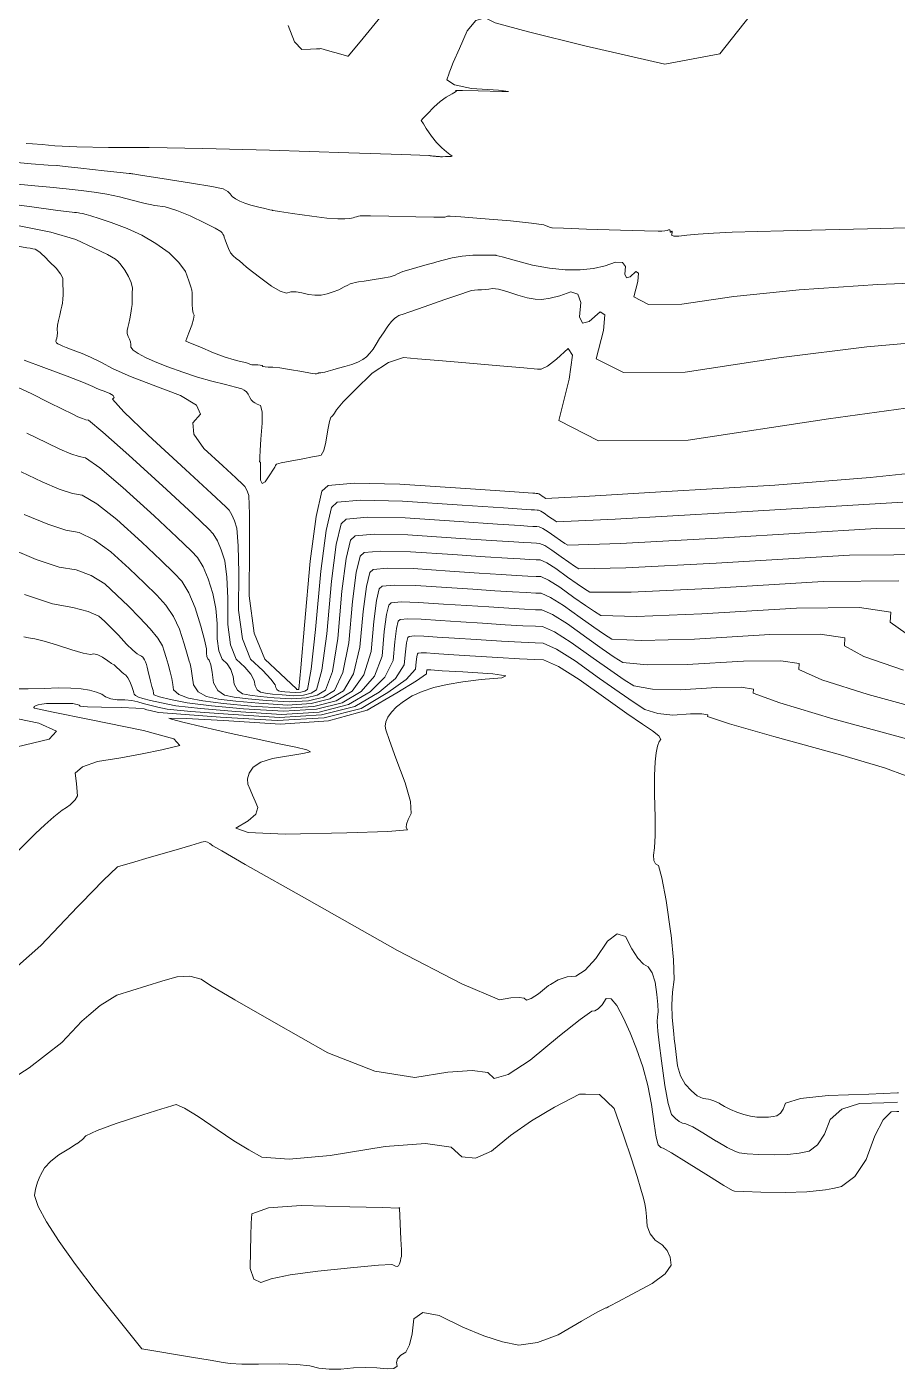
# Model space of a CAD drawing. Header units: inches. Extents: x 1337389 to 1347141, y 407035 to 414577.
# Drawn here: x 1344613 to 1345074, y 409639 to 410349 of the extents above; entities that cross this region are included whole.
import ezdxf

# ---------------------------------------------------------------- set-up
doc = ezdxf.new("R2010")
doc.units = ezdxf.units.IN
doc.header["$MEASUREMENT"] = 0
doc.layers.add('Topo', color=7, linetype='Continuous', lineweight=15, true_color=0x459900)

msp = doc.modelspace()

# ---------------------------------------------------------------- linework, layer by layer
at = {"layer": 'Topo'}
msp.add_line((1345039.999, 409734.325, 885), (1345042.3991, 409734.808, 885), dxfattribs=at)
for points, elevation in [([(1344837.5511, 410326.4669), (1344839.079, 410330.3221), (1344842.2872, 410337.744), (1344846.5111, 410347.0591), (1344851.08, 410352.4288), (1344855.992, 410353.853), (1344861.249, 410351.331), (1344878.8319, 410346.4202), (1344908.7391, 410339.1191), (1344950.9729, 410329.4281), (1344980.159, 410334.7749), (1344996.2991, 410355.1599), (1344999.3909, 410390.5819), (1345002.3481, 410414.1448), (1345005.1699, 410425.85), (1345007.8569, 410425.6959), (1345010.5809, 410425.5661), (1345013.342, 410425.4591), (1345016.139, 410425.3749), (1345017.1121, 410425.347)], 800), ([(1344794.613, 410347.0509), (1344802.4629, 410356.6449), (1344820.3671, 410378.7481)], 795), ([(1344751.635, 410349.752), (1344755.028, 410341.26), (1344759.0029, 410337.1182), (1344763.5599, 410337.3261), (1344766.7359, 410337.4719), (1344768.5299, 410337.5551), (1344768.9431, 410337.5771), (1344770.7092, 410337.1619), (1344773.828, 410336.312), (1344778.2989, 410335.0261), (1344781.3839, 410334.14), (1344783.0799, 410333.6528), (1344783.3889, 410333.5661), (1344789.8501, 410341.23), (1344794.613, 410347.0509)], 795), ([(1344823.235, 410297.7749), (1344822.0391, 410299.4621), (1344822.045, 410299.525), (1344823.1811, 410300.741), (1344825.4451, 410303.11), (1344828.8379, 410306.6308), (1344832.1379, 410309.552), (1344835.3461, 410311.873), (1344838.462, 410313.594), (1344840.3211, 410314.7702), (1344840.925, 410315.4002), (1344840.2719, 410315.4841), (1344844.028, 410315.425), (1344852.193, 410315.2229), (1344864.767, 410314.8761), (1344868.3932, 410314.978), (1344863.0731, 410315.527), (1344848.8051, 410316.5239), (1344839.6842, 410318.3999), (1344835.7121, 410321.1571), (1344836.8361, 410324.6339)], 800), ([(1344836.8361, 410324.6339), (1344836.887, 410324.793), (1344837.5511, 410326.4669)], 800), ([(1344613.046, 410287.2969), (1344616.417, 410287.248), (1344621.458, 410286.854), (1344628.17, 410286.117), (1344639.857, 410285.5931), (1344656.518, 410285.284), (1344678.1531, 410285.188), (1344706.5709, 410284.687), (1344741.77, 410283.7799), (1344783.751, 410282.4679), (1344811.857, 410281.56), (1344826.087, 410281.0561), (1344826.441, 410280.957), (1344826.911, 410280.864), (1344827.498, 410280.777), (1344828.1998, 410280.6961), (1344828.788, 410280.6389), (1344829.262, 410280.6061), (1344829.622, 410280.597), (1344830, 410280.578), (1344830.3969, 410280.5489), (1344830.8141, 410280.509), (1344831.284, 410280.471), (1344831.8091, 410280.436), (1344832.3879, 410280.4031), (1344833.4119, 410280.396), (1344834.8821, 410280.414), (1344836.798, 410280.4579), (1344838.012, 410280.538), (1344838.5239, 410280.653), (1344838.334, 410280.8041), (1344837.3399, 410281.596), (1344835.542, 410283.0281), (1344832.94, 410285.102), (1344830.283, 410287.842), (1344827.5699, 410291.25), (1344824.8021, 410295.325), (1344823.235, 410297.7749)], 800), ([(1345120.183, 410243.778), (1345058.335, 410242.2759), (1345013.8099, 410241.1378), (1344986.6089, 410240.3621), (1344976.733, 410239.9491), (1344968.7462, 410239.4599), (1344962.649, 410238.894), (1344958.4421, 410238.253), (1344955.743, 410238.237), (1344954.551, 410238.8479), (1344954.8679, 410240.084), (1344954.9219, 410240.767), (1344954.715, 410240.8971), (1344954.246, 410240.474), (1344953.948, 410240.403), (1344953.822, 410240.6821), (1344953.8681, 410241.314), (1344953.619, 410241.636), (1344953.0762, 410241.6499), (1344952.237, 410241.355), (1344951.0449, 410241.155), (1344949.498, 410241.048), (1344947.597, 410241.035), (1344940.3031, 410241.208), (1344927.6161, 410241.5659), (1344909.5358, 410242.11), (1344897.456, 410242.48), (1344891.376, 410242.6761), (1344891.2939, 410242.699), (1344890.549, 410242.982), (1344889.14, 410243.526), (1344887.0661, 410244.329), (1344880.4621, 410245.2899), (1344869.328, 410246.4081), (1344853.663, 410247.683), (1344843.044, 410248.533), (1344837.472, 410248.958), (1344836.9459, 410248.959), (1344836.455, 410248.921), (1344835.9991, 410248.8439), (1344835.578, 410248.73), (1344835.1021, 410248.6), (1344834.573, 410248.455), (1344833.9901, 410248.296), (1344828.8699, 410248.313), (1344819.213, 410248.5071), (1344805.018, 410248.8781), (1344795.223, 410249.0632), (1344789.8289, 410249.0611), (1344788.8338, 410248.873), (1344787.8891, 410248.636), (1344786.9951, 410248.35), (1344786.1511, 410248.015), (1344784.365, 410247.7509), (1344781.639, 410247.559), (1344777.9711, 410247.438), (1344772.1401, 410247.8621), (1344764.147, 410248.833), (1344753.99, 410250.3499), (1344747.1791, 410251.368), (1344743.7129, 410251.889), (1344743.5921, 410251.9119), (1344743.478, 410251.941), (1344743.371, 410251.977), (1344743.2701, 410252.0189), (1344741.91, 410252.334), (1344739.292, 410252.9211), (1344735.415, 410253.7801), (1344731.916, 410254.725), (1344728.794, 410255.7561), (1344726.049, 410256.872), (1344723.823, 410258.0798), (1344722.1151, 410259.3779), (1344720.9249, 410260.768), (1344719.733, 410261.8879), (1344718.5389, 410262.739), (1344717.343, 410263.321), (1344711.357, 410264.5291), (1344700.5821, 410266.362), (1344685.016, 410268.821), (1344674.6201, 410270.4649), (1344669.3949, 410271.2941), (1344669.3399, 410271.3089), (1344669.0041, 410271.354), (1344668.3879, 410271.428), (1344667.4909, 410271.531), (1344662.7729, 410272.052), (1344654.2342, 410272.992), (1344641.8741, 410274.35), (1344633.5789, 410275.245), (1344629.3501, 410275.679), (1344629.1871, 410275.6509), (1344624.653, 410275.9909), (1344615.7481, 410276.699), (1344602.472, 410277.775)], 805), ([(1345112.237, 410214.725), (1345063.707, 410212.695), (1345022.1771, 410209.9419), (1344987.6489, 410206.468), (1344960.121, 410202.272), (1344942.459, 410202.17), (1344934.6639, 410206.163), (1344936.735, 410214.2509), (1344937.092, 410218.7212), (1344935.7351, 410219.572), (1344932.665, 410216.805), (1344930.7179, 410216.337), (1344929.8941, 410218.1682), (1344930.193, 410222.298), (1344928.5639, 410224.4081), (1344925.007, 410224.4992), (1344919.5231, 410222.571), (1344913.2579, 410221.2681), (1344906.212, 410220.59), (1344898.3861, 410220.538), (1344889.9711, 410221.3549), (1344880.9662, 410223.0409), (1344871.372, 410225.598), (1344864.9549, 410227.309), (1344861.716, 410228.1749), (1344861.6539, 410228.197), (1344861.6102, 410228.2099), (1344861.579, 410228.2159), (1344859.551, 410228.216), (1344855.513, 410228.219), (1344849.46, 410228.224), (1344843.807, 410227.787), (1344838.555, 410226.909), (1344833.7021, 410225.5879), (1344830.4509, 410224.702), (1344828.8021, 410224.25), (1344828.754, 410224.234), (1344826.7221, 410223.6741), (1344822.707, 410222.571), (1344816.7081, 410220.9249), (1344812.3, 410219.5599), (1344809.484, 410218.476), (1344808.2591, 410217.673), (1344805.6341, 410216.865), (1344801.607, 410216.052), (1344796.1789, 410215.233), (1344791.972, 410214.5761), (1344788.9871, 410214.081), (1344787.224, 410213.7469), (1344785.9021, 410213.467), (1344785.0221, 410213.24), (1344784.584, 410213.0659), (1344783.346, 410212.467), (1344781.3091, 410211.442), (1344778.4709, 410209.992), (1344775.5061, 410208.7949), (1344772.414, 410207.85), (1344769.1939, 410207.1581), (1344765.8781, 410207.0169), (1344762.4649, 410207.427), (1344758.9562, 410208.3871), (1344755.8481, 410208.8361), (1344753.1419, 410208.775), (1344750.8369, 410208.2019), (1344747.418, 410209.221), (1344742.883, 410211.8301), (1344737.233, 410216.0311), (1344732.8209, 410219.3999), (1344729.6469, 410221.937), (1344727.7111, 410223.6432), (1344725.889, 410225.193), (1344724.182, 410226.589), (1344722.588, 410227.8309), (1344721.211, 410229.5391), (1344720.0491, 410231.715), (1344719.102, 410234.358), (1344718.376, 410236.387), (1344717.87, 410237.804), (1344717.585, 410238.607), (1344717.1981, 410239.3721), (1344716.7099, 410240.099), (1344716.1211, 410240.7871), (1344713.1199, 410242.5151), (1344707.7071, 410245.284), (1344699.8821, 410249.093), (1344692.8449, 410251.92), (1344686.5958, 410253.7651), (1344681.134, 410254.628), (1344675.287, 410255.8039), (1344669.0561, 410257.293), (1344662.44, 410259.095), (1344655.7368, 410260.5599), (1344648.947, 410261.688), (1344642.0691, 410262.4789), (1344634.2439, 410263.317), (1344625.4721, 410264.2019), (1344615.754, 410265.1349), (1344606.659, 410266.1071)], 810), ([(1345097.935, 410183.234), (1345058.0271, 410179.6899), (1345012.6481, 410174.0421), (1344961.799, 410166.2901), (1344929.1751, 410166.102), (1344914.776, 410173.478), (1344918.602, 410188.418), (1344919.2622, 410196.674), (1344916.7559, 410198.2469), (1344911.084, 410193.136), (1344907.487, 410192.2721), (1344905.965, 410195.654), (1344906.517, 410203.283), (1344904.942, 410207.6851), (1344901.2391, 410208.861), (1344895.4081, 410206.81), (1344890.3279, 410205.4769), (1344885.999, 410204.861), (1344882.421, 410204.963), (1344878.1419, 410205.688), (1344873.163, 410207.0359), (1344867.4839, 410209.007), (1344863.042, 410210.203), (1344859.839, 410210.6249), (1344857.874, 410210.272), (1344855.9299, 410210.0371), (1344854.007, 410209.92), (1344852.104, 410209.922), (1344850.327, 410209.7851), (1344848.676, 410209.508), (1344847.151, 410209.093), (1344842.483, 410207.528), (1344834.674, 410204.8109), (1344823.7209, 410200.944), (1344816.1701, 410198.2979), (1344812.019, 410196.872), (1344811.2699, 410196.6659), (1344810.348, 410196.2529), (1344809.255, 410195.6309), (1344807.9901, 410194.8021), (1344806.383, 410193.126), (1344804.4351, 410190.6041), (1344802.145, 410187.235), (1344800.086, 410184.1081), (1344798.257, 410181.2201), (1344796.658, 410178.574), (1344794.9429, 410176.326), (1344793.1141, 410174.477), (1344791.169, 410173.027), (1344788.6111, 410171.695), (1344785.44, 410170.483), (1344781.656, 410169.389), (1344778.3119, 410168.421), (1344775.407, 410167.5789), (1344772.941, 410166.8619), (1344771.055, 410166.3609), (1344769.7479, 410166.0761), (1344769.022, 410166.0061), (1344768.4848, 410165.9552), (1344768.14, 410165.922), (1344767.985, 410165.9068), (1344767.751, 410165.845), (1344767.4371, 410165.7351), (1344767.0431, 410165.578), (1344766.6619, 410165.475), (1344766.293, 410165.4259), (1344765.936, 410165.4311), (1344763.5091, 410165.831), (1344759.011, 410166.6279), (1344752.441, 410167.82), (1344747.282, 410168.6071), (1344743.531, 410168.988), (1344741.19, 410168.9629), (1344739.4641, 410169.095), (1344738.3531, 410169.384), (1344737.858, 410169.828), (1344736.939, 410170.106), (1344735.596, 410170.2159), (1344733.8301, 410170.159), (1344732.422, 410170.2539), (1344731.375, 410170.5018), (1344730.6869, 410170.9021), (1344729.0771, 410171.4189), (1344726.5461, 410172.0511), (1344723.094, 410172.7999), (1344718.332, 410174.3259), (1344712.2589, 410176.631), (1344704.876, 410179.7121), (1344699.9541, 410181.768), (1344697.4914, 410182.8136), (1344697.502, 410182.875), (1344697.5169, 410182.9441), (1344698.056, 410184.365), (1344699.12, 410187.1389), (1344700.7091, 410191.2649), (1344701.6221, 410194.3721), (1344701.859, 410196.459), (1344701.4209, 410197.5269), (1344701.107, 410199.462), (1344700.916, 410202.2619), (1344700.8501, 410205.9291), (1344700.806, 410208.3938), (1344700.785, 410209.6591), (1344700.786, 410209.723), (1344700.7867, 410209.7803), (1344700.2061, 410211.425), (1344699.0529, 410214.673), (1344697.325, 410219.5429), (1344693.863, 410224.4599), (1344688.6691, 410229.424), (1344681.7411, 410234.4349), (1344674.32, 410238.7811), (1344666.407, 410242.464), (1344657.9999, 410245.482), (1344651.592, 410247.7129), (1344647.1841, 410249.156), (1344644.774, 410249.8129), (1344642.881, 410250.2831), (1344641.505, 410250.5679), (1344640.645, 410250.667), (1344639.668, 410250.771), (1344638.5711, 410250.882), (1344637.357, 410250.9991), (1344629.8151, 410251.977), (1344615.9461, 410253.8181), (1344595.75, 410256.521)], 815), ([(1345093.8761, 410149.437), (1345037.648, 410141.6159), (1344963.478, 410130.309), (1344915.892, 410130.035), (1344894.8881, 410140.7941), (1344900.4691, 410162.585), (1344902.1319, 410175.2589), (1344899.8771, 410178.8161), (1344893.706, 410173.2541), (1344888.9471, 410169.599), (1344885.602, 410167.8479), (1344883.6689, 410168.003), (1344876.378, 410168.6199), (1344863.728, 410169.7021), (1344845.7199, 410171.246), (1344831.215, 410172.484), (1344820.213, 410173.4151), (1344812.716, 410174.0388), (1344804.7178, 410171.522), (1344796.222, 410165.864), (1344787.2249, 410157.0649), (1344780.888, 410150.5879), (1344777.21, 410146.433), (1344776.1899, 410144.601), (1344775.3522, 410143.336), (1344774.694, 410142.6379), (1344774.2169, 410142.506), (1344773.5581, 410140.245), (1344772.717, 410135.8549), (1344771.694, 410129.334), (1344770.5241, 410124.868), (1344769.207, 410122.4561), (1344767.7431, 410122.0981), (1344764.5, 410121.4521), (1344759.479, 410120.5181), (1344752.68, 410119.2949), (1344748.049, 410118.3661), (1344745.586, 410117.732), (1344745.2929, 410117.3921), (1344745.0281, 410116.9999), (1344744.7919, 410116.557), (1344744.584, 410116.063), (1344743.632, 410114.5261), (1344741.9359, 410111.946), (1344739.4959, 410108.325), (1344737.88, 410107.41), (1344737.088, 410109.202), (1344737.12, 410113.7012), (1344737.136, 410116.717), (1344737.136, 410118.249), (1344737.1212, 410118.298), (1344737.104, 410118.338), (1344737.0848, 410118.369), (1344737.065, 410118.391), (1344736.9689, 410118.481), (1344736.796, 410118.64), (1344736.548, 410118.8671), (1344736.4431, 410119.085), (1344736.481, 410119.293), (1344736.6619, 410119.4919), (1344736.758, 410119.915), (1344736.768, 410120.56), (1344736.6931, 410121.4289), (1344736.874, 410124.849), (1344737.3111, 410130.821), (1344738.003, 410139.344), (1344737.9009, 410145.29), (1344737.0051, 410148.658), (1344735.3149, 410149.448), (1344734.0439, 410150.098), (1344733.192, 410150.6059), (1344732.758, 410150.973), (1344732.1811, 410151.764), (1344731.4599, 410152.9791), (1344730.594, 410154.6178), (1344729.5771, 410155.91), (1344728.4089, 410156.857), (1344727.09, 410157.458), (1344723.7841, 410158.4469), (1344718.4911, 410159.824), (1344711.212, 410161.5891), (1344703.7019, 410163.7421), (1344695.964, 410166.283), (1344687.995, 410169.2109), (1344681.3851, 410171.842), (1344676.1342, 410174.176), (1344672.241, 410176.2131), (1344669.6639, 410178.032), (1344668.403, 410179.634), (1344668.458, 410181.0179), (1344668.2301, 410182.412), (1344667.72, 410183.815), (1344666.926, 410185.227), (1344666.517, 410186.7281), (1344666.4922, 410188.318), (1344666.8511, 410189.996), (1344667.292, 410192.0951), (1344667.8149, 410194.617), (1344668.419, 410197.559), (1344668.8359, 410200.0611), (1344669.064, 410202.1229), (1344669.1049, 410203.744), (1344669.148, 410205.7449), (1344669.191, 410208.126), (1344669.2361, 410210.886), (1344668.581, 410213.829), (1344667.2271, 410216.955), (1344665.172, 410220.2641), (1344663.322, 410222.907), (1344661.6769, 410224.881), (1344660.237, 410226.189), (1344656.032, 410228.564), (1344649.062, 410232.007), (1344639.327, 410236.5159), (1344626.091, 410240.4299), (1344609.353, 410243.7479)], 820), ([(1345099.9019, 410114.8681), (1345059.668, 410110.5802), (1345009.318, 410106.5961), (1344948.851, 410102.9151), (1344908.3991, 410100.5512), (1344887.9589, 410099.5049), (1344887.533, 410099.7771), (1344886.925, 410100.192), (1344886.135, 410100.75), (1344885.1641, 410101.451), (1344884.4101, 410101.921), (1344883.874, 410102.1609), (1344883.555, 410102.171), (1344883, 410102.1991), (1344882.211, 410102.245), (1344881.185, 410102.309), (1344868.936, 410103.126), (1344845.4641, 410104.697), (1344810.7679, 410107.02), (1344786.555, 410107.5609), (1344772.826, 410106.32), (1344769.581, 410103.296), (1344766.425, 410089.9769), (1344763.359, 410066.3651), (1344760.3829, 410032.458), (1344758.361, 410009.831), (1344757.295, 409998.4849), (1344757.1838, 409998.42), (1344757.0311, 409998.3811), (1344756.837, 409998.369), (1344756.6019, 409998.384), (1344756.412, 409998.401), (1344756.269, 409998.419), (1344756.172, 409998.439), (1344756.102, 409998.4881), (1344756.0599, 409998.566), (1344756.0451, 409998.674), (1344753.239, 410001.365), (1344747.6439, 410006.64), (1344739.258, 410014.499), (1344733.727, 410028.2519), (1344731.052, 410047.8999), (1344731.232, 410073.442), (1344731.1458, 410091.133), (1344730.7939, 410100.972), (1344730.176, 410102.959), (1344729.492, 410104.576), (1344728.74, 410105.8209), (1344727.922, 410106.696), (1344724.039, 410110.337), (1344717.0901, 410116.742), (1344707.0761, 410125.913), (1344701.77, 410133.535), (1344701.1719, 410139.6079), (1344705.2821, 410144.1319), (1344703.154, 410148.9359), (1344694.79, 410154.022), (1344680.189, 410159.387), (1344668.2671, 410164.108), (1344659.0251, 410168.186), (1344652.4622, 410171.6191), (1344646.99, 410174.32), (1344642.6081, 410176.289), (1344639.316, 410177.5251), (1344636.517, 410178.574), (1344634.2089, 410179.434), (1344632.393, 410180.1071), (1344630.9429, 410180.741), (1344629.859, 410181.336), (1344629.14, 410181.891), (1344628.7921, 410182.575), (1344628.817, 410183.3879), (1344629.213, 410184.3298), (1344629.4562, 410185.571), (1344629.5471, 410187.11), (1344629.484, 410188.948), (1344629.674, 410191.1399), (1344630.1169, 410193.684), (1344630.812, 410196.583), (1344631.402, 410199.0879), (1344631.8872, 410201.199), (1344632.266, 410202.918), (1344632.501, 410204.971), (1344632.5909, 410207.3579), (1344632.537, 410210.079), (1344632.479, 410212.452), (1344632.4171, 410214.475), (1344632.3512, 410216.149), (1344631.1601, 410218.4289), (1344628.8431, 410221.314), (1344625.4001, 410224.8041), (1344622.824, 410227.3861), (1344621.1141, 410229.06), (1344620.2701, 410229.8261), (1344619.431, 410230.465), (1344618.5959, 410230.9771), (1344617.766, 410231.361), (1344616.634, 410231.696), (1344615.199, 410231.9801), (1344613.461, 410232.2131), (1344606.731, 410233.4171)], 825), ([(1345076.9731, 410097.5521), (1344985.884, 410092.0071), (1344924.824, 410088.5229), (1344893.7921, 410087.101), (1344892.7891, 410087.741), (1344891.358, 410088.718), (1344889.499, 410090.0309), (1344887.213, 410091.6799), (1344885.439, 410092.788), (1344884.1759, 410093.3531), (1344883.425, 410093.376), (1344882.12, 410093.4421), (1344880.2599, 410093.5501), (1344877.847, 410093.701), (1344865.6961, 410094.508), (1344843.806, 410095.9699), (1344812.178, 410098.0879), (1344790.1058, 410098.581), (1344777.5919, 410097.449), (1344774.6331, 410094.693), (1344771.757, 410082.5521), (1344768.9621, 410061.028), (1344766.248, 410030.1189), (1344763.933, 410009.2139), (1344762.014, 409998.3129), (1344760.4941, 409997.415), (1344758.405, 409996.885), (1344755.748, 409996.721), (1344752.522, 409996.9249), (1344749.929, 409997.152), (1344747.9669, 409997.401), (1344746.6378, 409997.673), (1344745.683, 409998.3451), (1344745.102, 409999.4169), (1344744.896, 410000.8899), (1344742.599, 410003.895), (1344738.212, 410008.433), (1344731.734, 410014.504), (1344727.4611, 410025.1289), (1344725.3949, 410040.307), (1344725.5338, 410060.038), (1344725.22, 410074.5012), (1344724.452, 410083.6949), (1344723.232, 410087.62), (1344721.8792, 410090.8128), (1344720.395, 410093.274), (1344718.779, 410095.0021), (1344711.109, 410102.192), (1344697.3839, 410114.8439), (1344677.604, 410132.959), (1344664.7089, 410145.354), (1344658.696, 410152.032), (1344659.568, 410152.9919), (1344659.1171, 410154.011), (1344657.343, 410155.089), (1344654.246, 410156.228), (1344651.717, 410157.2291), (1344649.7572, 410158.094), (1344648.3649, 410158.8219), (1344643.3389, 410160.847), (1344634.6781, 410164.168), (1344622.3829, 410168.7861), (1344611.9261, 410172.703)], 830), ([(1345116.65, 410083.9819), (1345062.9199, 410083.5349), (1344982.063, 410078.612), (1344927.6309, 410075.666), (1344899.6251, 410074.697), (1344898.0441, 410075.705), (1344895.79, 410077.243), (1344892.863, 410079.312), (1344889.262, 410081.91), (1344886.467, 410083.654), (1344884.4779, 410084.545), (1344883.2951, 410084.581), (1344881.239, 410084.6851), (1344878.3101, 410084.855), (1344874.509, 410085.093), (1344862.455, 410085.8891), (1344842.1479, 410087.243), (1344813.5879, 410089.156), (1344793.658, 410089.6009), (1344782.357, 410088.5791), (1344779.686, 410086.09), (1344777.0879, 410075.127), (1344774.564, 410055.6911), (1344772.114, 410027.781), (1344769.504, 410008.597), (1344766.7339, 409998.141), (1344763.804, 409996.4112), (1344759.7781, 409995.388), (1344754.6579, 409995.073), (1344748.443, 409995.466), (1344743.4449, 409995.9019), (1344739.666, 409996.383), (1344737.104, 409996.9069), (1344735.2639, 409998.2021), (1344734.145, 410000.269), (1344733.748, 410003.106), (1344731.959, 410006.426), (1344728.7798, 410010.227), (1344724.2099, 410014.5101), (1344721.1959, 410022.005), (1344719.738, 410032.713), (1344719.8361, 410046.634), (1344719.2929, 410057.869), (1344718.1111, 410066.4179), (1344716.287, 410072.281), (1344714.267, 410077.05), (1344712.05, 410080.726), (1344709.637, 410083.307), (1344701.382, 410091.115), (1344687.2861, 410104.147), (1344667.3489, 410122.406), (1344653.6029, 410134.6559), (1344646.048, 410140.8979), (1344644.683, 410141.1309), (1344642.7881, 410141.7599), (1344640.3619, 410142.7829), (1344637.4061, 410144.2009), (1344632.302, 410146.7161), (1344625.049, 410150.329), (1344615.649, 410155.0379), (1344606.927, 410159.1)], 835), ([(1345095.798, 410069.908), (1345048.867, 410069.517), (1344978.241, 410065.2171), (1344930.4379, 410062.8089), (1344905.4579, 410062.2931), (1344903.2999, 410063.6688), (1344900.223, 410065.769), (1344896.227, 410068.5931), (1344891.311, 410072.1399), (1344887.4951, 410074.521), (1344884.78, 410075.737), (1344883.165, 410075.7861), (1344880.358, 410075.9279), (1344876.36, 410076.1599), (1344871.171, 410076.4851), (1344859.2139, 410077.27), (1344840.49, 410078.517), (1344814.998, 410080.224), (1344797.209, 410080.621), (1344787.1219, 410079.709), (1344784.738, 410077.4869), (1344782.4201, 410067.702), (1344780.167, 410050.354), (1344777.98, 410025.442), (1344775.076, 410007.9801), (1344771.4529, 409997.9681), (1344767.1141, 409995.4059), (1344761.152, 409993.8919), (1344753.5691, 409993.4249), (1344744.3631, 409994.007), (1344736.962, 409994.653), (1344731.364, 409995.3652), (1344727.571, 409996.141), (1344724.845, 409998.0591), (1344723.1879, 410001.12), (1344722.5991, 410005.3219), (1344721.319, 410008.956), (1344719.3479, 410012.02), (1344716.686, 410014.515), (1344714.93, 410018.882), (1344714.08, 410025.12), (1344714.137, 410033.23), (1344713.367, 410041.237), (1344711.769, 410049.1409), (1344709.343, 410056.9419), (1344706.655, 410063.288), (1344703.7062, 410068.1781), (1344700.4941, 410071.613), (1344692.834, 410078.956), (1344680.727, 410090.2089), (1344664.1719, 410105.3699), (1344652.059, 410115.662), (1344644.3861, 410121.084), (1344641.1541, 410121.638), (1344636.6659, 410123.126), (1344630.921, 410125.55), (1344623.919, 410128.908), (1344613.373, 410134.092)], 840), ([(1345074.9461, 410055.8331), (1345034.814, 410055.499), (1344974.42, 410051.8222), (1344933.2449, 410049.952), (1344911.29, 410049.889), (1344908.5559, 410051.6329), (1344904.656, 410054.295), (1344899.5901, 410057.874), (1344893.3599, 410062.369), (1344888.524, 410065.3882), (1344885.082, 410066.928), (1344883.034, 410066.9909), (1344879.477, 410067.1699), (1344874.4099, 410067.466), (1344867.833, 410067.877), (1344855.973, 410068.652), (1344838.8321, 410069.7899), (1344816.409, 410071.2912), (1344800.761, 410071.6411), (1344791.888, 410070.8389), (1344789.7911, 410068.884), (1344787.7511, 410060.277), (1344785.77, 410045.017), (1344783.846, 410023.1039), (1344780.647, 410007.363), (1344776.1729, 409997.7962), (1344770.424, 409994.401), (1344762.526, 409992.395), (1344752.479, 409991.7771), (1344740.284, 409992.5481), (1344730.479, 409993.404), (1344723.0629, 409994.347), (1344718.0369, 409995.375), (1344714.426, 409997.917), (1344712.231, 410001.971), (1344711.4508, 410007.5388), (1344710.6789, 410011.486), (1344709.916, 410013.814), (1344709.162, 410014.521), (1344708.664, 410015.759), (1344708.4231, 410017.5272), (1344708.4389, 410019.826), (1344707.441, 410024.605), (1344705.4271, 410031.864), (1344702.399, 410041.6029), (1344699.043, 410049.525), (1344695.3611, 410055.63), (1344691.351, 410059.9178), (1344684.2869, 410066.7981), (1344674.1691, 410076.2701), (1344660.9959, 410088.334), (1344650.514, 410096.6679), (1344642.7238, 410101.271), (1344637.626, 410102.1451), (1344630.544, 410104.4929), (1344621.48, 410108.3171), (1344610.4329, 410113.615)], 845), ([(1345078.74, 410028.0951), (1345070.273, 410033.986), (1345070.598, 410039.261), (1345054.0939, 410041.759), (1345020.761, 410041.4811), (1344970.598, 410038.4269), (1344936.052, 410037.095), (1344917.123, 410037.485), (1344913.811, 410039.598), (1344909.088, 410042.8209), (1344902.954, 410047.154), (1344895.4091, 410052.5989), (1344889.552, 410056.254), (1344885.384, 410058.12), (1344882.9042, 410058.196), (1344878.5961, 410058.4129), (1344872.4601, 410058.7711), (1344864.494, 410059.269), (1344852.732, 410060.0331), (1344837.174, 410061.063), (1344817.8189, 410062.359), (1344804.3121, 410062.661), (1344796.653, 410061.9679), (1344794.843, 410060.2811), (1344793.083, 410052.8519), (1344791.3719, 410039.6799), (1344789.712, 410020.765), (1344786.219, 410006.746), (1344780.8929, 409997.6239), (1344773.7338, 409993.397), (1344763.8989, 409990.8991), (1344751.39, 409990.129), (1344736.205, 409991.089), (1344723.9949, 409992.1552), (1344714.762, 409993.329), (1344708.5032, 409994.6089), (1344704.104, 409997.0859), (1344701.563, 410000.76), (1344700.88, 410005.6301), (1344700.2899, 410009.37), (1344699.7909, 410011.9789), (1344699.383, 410013.458), (1344698.3169, 410016.9999), (1344696.592, 410022.6051), (1344694.2079, 410030.273), (1344691.0159, 410037.0989), (1344687.0161, 410043.082), (1344682.2081, 410048.2239), (1344675.74, 410054.64), (1344667.61, 410062.3319), (1344657.8189, 410071.2979), (1344648.97, 410077.674), (1344641.0629, 410081.4581), (1344634.097, 410082.651), (1344624.422, 410085.86), (1344612.039, 410091.084)], 850), ([(1345077.3321, 410008.69), (1345056.438, 410015.829), (1345046.121, 410021.497), (1345046.3801, 410025.696), (1345033.2429, 410027.684), (1345006.7081, 410027.4629), (1344966.777, 410025.032), (1344938.859, 410024.2379), (1344922.956, 410025.0811), (1344919.067, 410027.562), (1344913.521, 410031.346), (1344906.3181, 410036.4349), (1344897.458, 410042.829), (1344890.5801, 410047.121), (1344885.6859, 410049.312), (1344882.7739, 410049.402), (1344877.7151, 410049.656), (1344870.5088, 410050.0761), (1344861.1561, 410050.661), (1344849.4921, 410051.414), (1344835.516, 410052.3361), (1344819.229, 410053.4269), (1344807.8631, 410053.6811), (1344801.4191, 410053.098), (1344799.8961, 410051.679), (1344798.414, 410045.4271), (1344796.975, 410034.343), (1344795.578, 410018.426), (1344791.79, 410006.1289), (1344785.6121, 409997.451), (1344777.044, 409992.392), (1344765.273, 409989.4021), (1344750.3001, 409988.482), (1344732.1251, 409989.63), (1344717.512, 409990.906), (1344706.46, 409992.3109), (1344698.9691, 409993.8432), (1344693.844, 409995.806), (1344691.084, 409998.1989), (1344690.688, 410001.021), (1344690.0639, 410004.2121), (1344689.211, 410007.77), (1344688.1301, 410011.697), (1344687.101, 410015.305), (1344686.125, 410018.595), (1344685.1999, 410021.568), (1344682.716, 410025.5471), (1344678.6709, 410030.5351), (1344673.0658, 410036.5291), (1344667.193, 410042.4819), (1344661.0519, 410048.393), (1344654.6428, 410054.263), (1344647.426, 410058.68), (1344639.4009, 410061.6449), (1344630.5681, 410063.158), (1344618.3, 410067.2271), (1344602.5971, 410073.8501)], 855), ([(1345095.55, 409985.703), (1345058.663, 409995.7939), (1345034.136, 410003.5618), (1345021.9688, 410009.0082), (1345022.162, 410012.131), (1345012.391, 410013.6099), (1344992.6549, 410013.445), (1344962.955, 410011.6369), (1344941.6661, 410011.381), (1344928.789, 410012.6769), (1344924.323, 410015.526), (1344917.9541, 410019.8719), (1344909.682, 410025.716), (1344899.506, 410033.0589), (1344891.609, 410037.988), (1344885.9881, 410040.504), (1344882.644, 410040.607), (1344876.8349, 410040.899), (1344868.5591, 410041.381), (1344857.8181, 410042.0531), (1344846.251, 410042.796), (1344833.8579, 410043.6099), (1344820.6391, 410044.4951), (1344811.4151, 410044.701), (1344806.184, 410044.228), (1344804.948, 410043.0761), (1344803.746, 410038.002), (1344802.5778, 410029.0059), (1344801.444, 410016.0879), (1344797.3619, 410005.5118), (1344790.3321, 409997.279), (1344780.3529, 409991.388), (1344766.6471, 409987.906), (1344749.211, 409986.8341), (1344728.046, 409988.1711), (1344711.029, 409989.6568), (1344698.1589, 409991.2931), (1344689.4359, 409993.078), (1344683.584, 409994.526), (1344680.6038, 409995.638), (1344680.496, 409996.413), (1344680.168, 409997.8559), (1344679.6219, 409999.968), (1344678.856, 410002.749), (1344678.2441, 410005.1201), (1344677.785, 410007.0822), (1344677.479, 410008.634), (1344677.0961, 410010.139), (1344676.637, 410011.596), (1344676.101, 410013.0051), (1344675.6041, 410014.123), (1344675.147, 410014.95), (1344674.73, 410015.485), (1344674.03, 410016.0381), (1344673.049, 410016.6069), (1344671.7841, 410017.193), (1344669.497, 410019.129), (1344666.1871, 410022.414), (1344661.853, 410027.048), (1344657.955, 410031.062), (1344654.493, 410034.455), (1344651.466, 410037.2271), (1344645.8812, 410039.6861), (1344637.739, 410041.832), (1344627.039, 410043.6649), (1344612.1781, 410048.593)], 860), ([(1345082.2979, 409971.327), (1345039.995, 409982.899), (1345011.834, 409991.296), (1344997.818, 409996.519), (1344997.944, 409998.566), (1344991.539, 409999.535), (1344978.6018, 409999.427), (1344959.134, 409998.242), (1344944.474, 409998.5241), (1344934.622, 410000.273), (1344929.579, 410003.4899), (1344922.386, 410008.398), (1344913.0451, 410014.9971), (1344901.555, 410023.288), (1344892.637, 410028.854), (1344886.2899, 410031.695), (1344882.514, 410031.8122), (1344875.9539, 410032.142), (1344866.6091, 410032.6861), (1344854.4801, 410033.445), (1344843.0099, 410034.1771), (1344832.2, 410034.883), (1344822.05, 410035.5632), (1344814.9659, 410035.7211), (1344810.9501, 410035.3579), (1344810.0001, 410034.473), (1344809.077, 410030.577), (1344808.18, 410023.669), (1344807.31, 410013.749), (1344802.933, 410004.8951), (1344795.0511, 409997.1071), (1344783.663, 409990.3832), (1344768.02, 409986.4089), (1344748.121, 409985.186), (1344723.967, 409986.712), (1344705.331, 409988.247), (1344692.215, 409989.792), (1344684.619, 409991.3471), (1344678.8011, 409992.632), (1344674.7621, 409993.647), (1344672.5021, 409994.3929), (1344670.963, 409995.1279), (1344670.145, 409995.853), (1344670.048, 409996.5681), (1344669.6421, 409997.9321), (1344668.9259, 409999.945), (1344667.9, 410002.607), (1344666.8649, 410004.6241), (1344665.8229, 410005.995), (1344664.771, 410006.7199), (1344663.622, 410007.625), (1344662.375, 410008.7109), (1344661.03, 410009.9772), (1344660.076, 410010.86), (1344659.514, 410011.36), (1344659.342, 410011.4781), (1344658.2721, 410012.2179), (1344656.303, 410013.58), (1344653.436, 410015.563), (1344650.936, 410016.792), (1344648.803, 410017.266), (1344647.0359, 410016.9849), (1344643.149, 410017.678), (1344637.14, 410019.344), (1344629.011, 410021.983), (1344622.487, 410023.9311), (1344617.569, 410025.1891), (1344614.2559, 410025.7569), (1344611.7599, 410026.273)], 865), ([(1345078.738, 409952.6271), (1345067.347, 409956.8569), (1345044.0421, 409963.79), (1345008.8239, 409973.424), (1344985.365, 409980.17), (1344973.666, 409984.029), (1344973.7259, 409985.001), (1344970.687, 409985.4612), (1344964.549, 409985.4091), (1344955.312, 409984.8469), (1344947.2811, 409985.667), (1344940.4551, 409987.869), (1344934.834, 409991.4541), (1344926.819, 409996.9229), (1344916.409, 410004.278), (1344903.6039, 410013.518), (1344893.6649, 410019.721), (1344886.592, 410022.8869), (1344882.384, 410023.0171), (1344875.073, 410023.385), (1344864.659, 410023.991), (1344851.1409, 410024.837), (1344839.769, 410025.5581), (1344830.5418, 410026.1561), (1344823.46, 410026.63), (1344818.5179, 410026.7411), (1344815.715, 410026.487), (1344815.053, 410025.8701), (1344814.4089, 410023.152), (1344813.7829, 410018.3321), (1344813.1751, 410011.411), (1344808.5048, 410004.278), (1344799.7711, 409996.934), (1344786.9728, 409989.3779), (1344769.3941, 409984.913), (1344747.0319, 409983.5379), (1344719.8869, 409985.253), (1344700.1129, 409986.739), (1344687.709, 409987.998), (1344682.6761, 409989.0279), (1344678.394, 409990.0201), (1344674.864, 409990.974), (1344672.0859, 409991.891), (1344668.8781, 409992.5301), (1344665.24, 409992.892), (1344661.172, 409992.9749), (1344657.79, 409993.493), (1344655.0951, 409994.444), (1344653.0871, 409995.8289), (1344650.2531, 409997.008), (1344646.594, 409997.9809), (1344642.109, 409998.747), (1344636.5971, 409999.1679), (1344630.059, 409999.2431), (1344622.4952, 409998.9721), (1344614.0929, 409998.787), (1344604.8519, 409998.6882)], 870), ([(1344954.363, 409868.389), (1344954.2761, 409869.234), (1344951.705, 409886.7761), (1344949.4849, 409898.755), (1344947.614, 409905.173), (1344946.0929, 409906.0269), (1344945.2521, 409907.865), (1344945.0889, 409910.686), (1344945.606, 409914.491), (1344945.869, 409921.1499), (1344945.8779, 409930.6641), (1344945.633, 409943.032), (1344945.661, 409952.862), (1344945.962, 409960.152), (1344946.535, 409964.903), (1344947.2291, 409968.4592), (1344948.044, 409970.8201), (1344948.9788, 409971.9861), (1344947.823, 409973.899), (1344944.574, 409976.5579), (1344939.233, 409979.964), (1344930.9659, 409985.631), (1344919.7731, 409993.559), (1344905.6531, 410003.748), (1344894.693, 410010.588), (1344886.894, 410014.0792), (1344882.2541, 410014.2219), (1344874.192, 410014.628), (1344862.7088, 410015.2969), (1344847.8029, 410016.2289), (1344836.528, 410016.939), (1344828.884, 410017.429), (1344824.8699, 410017.698), (1344822.069, 410017.761), (1344820.481, 410017.6171), (1344820.105, 410017.267), (1344819.7399, 410015.7259), (1344819.386, 410012.995), (1344819.0411, 410009.0719), (1344814.0762, 410003.661), (1344804.4901, 409996.7619), (1344790.283, 409988.374), (1344770.767, 409983.4171), (1344745.9421, 409981.8901), (1344715.808, 409983.7941), (1344694.8951, 409985.231), (1344683.203, 409986.203), (1344680.732, 409986.7091), (1344678.631, 409987.196), (1344676.8981, 409987.6639), (1344675.5341, 409988.1139), (1344671.073, 409988.487), (1344663.514, 409988.7842), (1344652.857, 409989.003), (1344645.555, 409989.286), (1344641.607, 409989.632), (1344641.014, 409990.041), (1344640.178, 409990.389), (1344639.097, 409990.676), (1344637.773, 409990.902), (1344636.1449, 409991.026), (1344634.215, 409991.048), (1344631.9809, 409990.9691), (1344629.5, 409990.9139), (1344626.772, 409990.885), (1344623.795, 409990.8801), (1344621.3439, 409990.694), (1344619.416, 409990.3251), (1344618.013, 409989.773), (1344617.226, 409989.293), (1344617.0581, 409988.882), (1344617.5061, 409988.5429), (1344627.343, 409986.4079), (1344646.5689, 409982.475), (1344675.184, 409976.747), (1344691.1049, 409972.175), (1344694.3329, 409968.7581), (1344684.8672, 409966.498), (1344674.461, 409964.318), (1344663.1149, 409962.218), (1344650.8281, 409960.1981), (1344642.7849, 409957.491), (1344638.986, 409954.0971), (1344639.4321, 409950.015), (1344639.7931, 409946.663), (1344640.07, 409944.042), (1344640.263, 409942.151), (1344639.006, 409939.9211), (1344636.298, 409937.3519), (1344634.29, 409935.9478)], 875), ([(1344597.399, 409985.124), (1344619.807, 409980.638), (1344629.085, 409976.295), (1344625.232, 409972.096), (1344608.2471, 409968.0401)], 870), ([(1344589.4269, 409892.902), (1344592.1238, 409895.377), (1344602.5049, 409906.3689), (1344611.103, 409915.272), (1344617.9179, 409922.0861), (1344622.951, 409926.811), (1344627.691, 409930.9311), (1344632.1411, 409934.4449), (1344634.29, 409935.9478)], 875), ([(1344642.2641, 409885.4499), (1344653.721, 409897.211), (1344661.3581, 409904.4259), (1344663.1301, 409904.994), (1344668.7009, 409906.6442), (1344678.07, 409909.3748), (1344691.2379, 409913.1881), (1344700.1618, 409915.7851), (1344704.843, 409917.1681), (1344705.2809, 409917.336), (1344705.9069, 409917.5149), (1344706.723, 409917.7069), (1344707.7279, 409917.9089), (1344708.9221, 409917.6339), (1344710.3071, 409916.8811), (1344711.881, 409915.651), (1344716.6259, 409912.9111)], 880), ([(1344716.6259, 409912.9111), (1344728.9412, 409905.8012), (1344761.4872, 409887.333), (1344809.519, 409860.2458), (1344843.5321, 409842.5168), (1344863.5239, 409834.1459), (1344869.4961, 409835.1331), (1344873.867, 409835.4359), (1344876.6349, 409835.054), (1344877.8019, 409833.988), (1344880.343, 409834.7391), (1344884.2603, 409837.3061), (1344889.553, 409841.691), (1344890.458, 409842.2341)], 880), ([(1344506.082, 409783.739), (1344507.312, 409784.7679), (1344514.3748, 409790.234), (1344521.595, 409795.3881), (1344528.9741, 409800.2301), (1344541.13, 409807.598), (1344558.0639, 409817.4939), (1344579.776, 409829.916), (1344600.705, 409845.0321), (1344620.853, 409862.844), (1344640.2189, 409883.3509), (1344642.2641, 409885.4499)], 880), ([(1344890.458, 409842.2341), (1344894.5841, 409844.7101), (1344899.3559, 409846.3651), (1344903.8668, 409846.6549), (1344908.9159, 409849.8821), (1344914.5039, 409856.045), (1344920.6311, 409865.144), (1344925.865, 409869.019), (1344930.208, 409867.6689), (1344933.6601, 409861.0941), (1344936.823, 409856.226), (1344939.699, 409853.0652), (1344942.2879, 409851.61), (1344944.3379, 409848.4259), (1344945.8502, 409843.5119), (1344946.823, 409836.868), (1344947.3659, 409831.589), (1344947.4791, 409827.6749), (1344947.1622, 409825.126), (1344947.032, 409822.5709), (1344947.0879, 409820.0091), (1344947.3311, 409817.4419), (1344948.0588, 409811.3749), (1344949.2731, 409801.8091), (1344950.9739, 409788.7443), (1344952.7679, 409779.2979), (1344954.658, 409773.4708), (1344956.6421, 409771.2628), (1344958.558, 409769.707), (1344960.4081, 409768.803), (1344962.1901, 409768.551), (1344965.7878, 409766.8761), (1344971.203, 409763.7769), (1344978.2651, 409759.3581)], 880), ([(1344954.363, 409868.389), (1344955.7099, 409855.2948), (1344956.009, 409844.961), (1344955.1711, 409838.23), (1344954.827, 409831.483), (1344954.9749, 409824.72), (1344955.616, 409817.9409), (1344956.2539, 409811.886)], 875), ([(1344646.24, 409826.008), (1344652.1778, 409831.1), (1344661.024, 409836.5479), (1344668.9889, 409839.1039), (1344676.938, 409841.5709), (1344684.872, 409843.951), (1344692.789, 409846.244), (1344692.9011, 409846.2498)], 885), ([(1344692.9011, 409846.2498), (1344699.7161, 409846.6339), (1344705.652, 409845.122), (1344710.5961, 409841.708), (1344723.4031, 409834.069), (1344744.0719, 409822.2052), (1344772.6021, 409806.115), (1344797.482, 409796.3571), (1344818.711, 409792.9299), (1344836.288, 409795.8339), (1344849.1509, 409796.7248), (1344857.3, 409795.6021), (1344860.733, 409792.4651), (1344868.214, 409794.675), (1344879.7429, 409802.232), (1344895.3191, 409815.1348), (1344906.232, 409823.771), (1344912.481, 409828.1399), (1344912.5839, 409828.1471)], 885), ([(1344912.5839, 409828.1471), (1344914.0649, 409828.2421), (1344915.839, 409829.3759), (1344917.803, 409831.5409), (1344919.9549, 409834.7381), (1344922.5751, 409834.6111), (1344925.663, 409831.161), (1344929.2188, 409824.3859), (1344932.696, 409816.698), (1344936.094, 409808.0959), (1344939.413, 409798.5801), (1344942.0721, 409788.8071), (1344944.0709, 409778.7759), (1344945.409, 409768.4881), (1344946.5411, 409761.3631), (1344947.466, 409757.4009), (1344948.184, 409756.602), (1344948.8771, 409756.0391), (1344949.546, 409755.712), (1344950.191, 409755.621), (1344954.52, 409753.1219), (1344962.5311, 409748.2139), (1344974.226, 409740.8969), (1344982.3569, 409735.9061), (1344986.923, 409733.24), (1344987.925, 409732.899), (1344992.896, 409732.592), (1345001.836, 409732.3181), (1345014.7451, 409732.077), (1345026.1549, 409732.4809), (1345036.0639, 409733.531), (1345039.999, 409734.325)], 885), ([(1344533.8391, 409750.0981), (1344539.677, 409753.54), (1344560.1201, 409765.3271), (1344590.6759, 409782.8089), (1344614.5819, 409798.2079), (1344631.8399, 409811.525), (1344642.4497, 409822.759), (1344646.24, 409826.008)], 885), ([(1344956.2539, 409811.886), (1344956.3031, 409811.421), (1344957.0381, 409805.1602), (1344957.8189, 409799.1589), (1344959.422, 409793.9519), (1344961.8491, 409789.5399), (1344965.1001, 409785.923), (1344968.2391, 409783.374), (1344971.2691, 409781.8941), (1344974.1891, 409781.4819), (1344975.3152, 409781.148)], 875), ([(1344909.0639, 409784.1241), (1344916.458, 409783.9221), (1344924.2629, 409776.5091), (1344929.3221, 409761.969), (1344933.352, 409750.021), (1344936.356, 409740.6651), (1344938.3309, 409733.9009), (1344939.7041, 409729.0868), (1344940.475, 409726.222), (1344940.6421, 409725.3061), (1344940.9081, 409723.0281), (1344941.273, 409719.387), (1344941.7349, 409714.383), (1344943.273, 409710.2199), (1344945.886, 409706.8959), (1344949.5739, 409704.4123), (1344952.237, 409701.394), (1344953.874, 409697.84), (1344954.484, 409693.751), (1344951.286, 409689.118), (1344944.278, 409683.9421), (1344933.4599, 409678.2209), (1344926.0899, 409674.318), (1344922.1701, 409672.233), (1344921.698, 409671.9662), (1344921.3493, 409671.7621), (1344921.1232, 409671.6189), (1344921.0198, 409671.538), (1344920.9401, 409671.4531), (1344920.8819, 409671.362), (1344920.8479, 409671.267), (1344920.648, 409671.1988), (1344920.281, 409671.159), (1344919.7481, 409671.147), (1344915.295, 409668.76), (1344906.9198, 409663.998), (1344894.625, 409656.8621), (1344883.5699, 409652.657), (1344873.754, 409651.3829), (1344865.1782, 409653.039), (1344855.2881, 409656.2071), (1344844.084, 409660.8849), (1344831.5671, 409667.073), (1344822.945, 409668.544), (1344818.2169, 409665.2981), (1344817.385, 409657.3329), (1344815.944, 409651.458), (1344813.8959, 409647.672), (1344811.2387, 409645.9741), (1344809.589, 409644.1611), (1344808.947, 409642.233), (1344809.311, 409640.1902), (1344807.6989, 409639.0281), (1344804.1101, 409638.7471), (1344798.545, 409639.3473), (1344792.5939, 409639.5339), (1344786.2579, 409639.3069), (1344779.535, 409638.667), (1344773.4459, 409638.631), (1344767.989, 409639.1981), (1344763.1649, 409640.368), (1344756.2148, 409641.1009), (1344747.138, 409641.3961), (1344735.935, 409641.2541), (1344727.2261, 409641.3469), (1344721.01, 409641.6749), (1344717.2891, 409642.2381), (1344710.4461, 409643.3539), (1344700.4832, 409645.0221), (1344674.316, 409649.465)], 890), ([(1344687.38, 409777.201), (1344690.702, 409778.246), (1344692.3981, 409778.7371), (1344696.856, 409776.7669), (1344704.0771, 409772.3351), (1344714.06, 409765.4429), (1344723.0121, 409759.552), (1344730.933, 409754.664), (1344737.824, 409750.778), (1344752.145, 409749.7949), (1344773.8969, 409751.7139), (1344803.081, 409756.536), (1344824.436, 409758.0141), (1344837.964, 409756.1499), (1344843.6649, 409750.9421), (1344850.791, 409750.2261), (1344859.3439, 409754), (1344869.322, 409762.2671), (1344880.4091, 409770.057), (1344892.6021, 409777.3721), (1344905.9039, 409784.2101), (1344909.0639, 409784.1241)], 890), ([(1344975.3152, 409781.148), (1344977.057, 409780.6298), (1344979.8738, 409779.3388), (1344980.0299, 409779.2411)], 875), ([(1344980.0299, 409779.2411), (1344982.639, 409777.6092), (1344985.721, 409776.035), (1344989.118, 409774.616), (1344992.832, 409773.3521), (1344996.382, 409772.4901), (1344999.768, 409772.0281), (1345002.9911, 409771.968), (1345005.8391, 409772.069), (1345008.3132, 409772.3309), (1345010.412, 409772.7552), (1345012.1999, 409774.086), (1345013.6759, 409776.3271), (1345014.841, 409779.4761), (1345022.78, 409781.8411), (1345037.4939, 409783.4221), (1345058.9819, 409784.218), (1345074.1399, 409784.8769), (1345074.668, 409784.9079)], 875), ([(1344639.713, 409757.8159), (1344639.8132, 409757.88), (1344642.827, 409760.2049), (1344644.68, 409762.167), (1344650.634, 409764.9891), (1344660.6909, 409768.6709), (1344674.8479, 409773.2131), (1344684.852, 409776.4049), (1344687.38, 409777.201)], 890), ([(1344978.2651, 409759.3581), (1344978.433, 409759.2529), (1344984.039, 409755.9699), (1344988.021, 409753.928), (1344990.3779, 409753.126), (1344994.6392, 409752.5411), (1345000.8021, 409752.173), (1345008.8682, 409752.0219), (1345015.997, 409752.2751), (1345022.1891, 409752.931), (1345027.443, 409753.9911), (1345031.9181, 409757.324), (1345035.6129, 409762.9321), (1345038.528, 409770.8148), (1345044.7127, 409776.2269), (1345054.17, 409779.1689), (1345066.8968, 409779.64), (1345074.2291, 409779.9579)], 880), ([(1345068.8431, 409772.8628), (1345070.846, 409774.9149), (1345073.791, 409775.0241)], 885), ([(1345073.791, 409775.0241), (1345074.813, 409775.0619)], 885), ([(1345042.3991, 409734.808), (1345044.4741, 409735.2271), (1345051.6359, 409740.562), (1345057.549, 409749.537), (1345062.2138, 409762.1533), (1345066.646, 409770.6122), (1345068.8431, 409772.8628)], 885), ([(1344620.5092, 409740.9341), (1344620.6621, 409741.2909), (1344622.8139, 409745.1869), (1344626.0271, 409748.803), (1344630.3019, 409752.1372), (1344635.6378, 409755.19), (1344639.713, 409757.8159)], 890), ([(1344674.316, 409649.465), (1344649.6269, 409680.2679), (1344639.1429, 409694.02), (1344630.52, 409706.1211), (1344623.757, 409716.572), (1344619.416, 409724.6921), (1344617.499, 409730.48), (1344618.0049, 409733.9371), (1344619.06, 409737.5411), (1344620.5092, 409740.9341)], 890)]:
    msp.add_lwpolyline(points, dxfattribs=dict(at, elevation=elevation))
for points, elevation in [([(1344759.5399, 409964.491), (1344763.4349, 409965.4201), (1344761.525, 409966.373), (1344755.7571, 409967.812), (1344746.132, 409969.7389), (1344734.7, 409972.177), (1344721.46, 409975.1251), (1344706.4119, 409978.5839), (1344695.919, 409981.094), (1344689.981, 409982.656), (1344688.599, 409983.2699), (1344697.7619, 409983.042), (1344717.47, 409981.972), (1344747.723, 409980.0601), (1344773.098, 409981.86), (1344793.593, 409987.369), (1344809.2101, 409996.5889), (1344819.6479, 410003.0441), (1344824.9069, 410006.734), (1344824.988, 410007.6581), (1344825.0721, 410008.3009), (1344825.1579, 410008.664), (1344825.2459, 410008.7469), (1344825.6198, 410008.781), (1344826.28, 410008.7659), (1344827.2261, 410008.703), (1344833.157, 410008.329), (1344844.0731, 410007.645), (1344859.974, 410006.6511), (1344866.889, 410005.6471), (1344864.817, 410004.635), (1344853.7579, 410003.613), (1344844.075, 410002.4001), (1344835.768, 410000.9959), (1344828.8359, 409999.4009), (1344822.693, 409997.384), (1344817.3381, 409994.946), (1344812.77, 409992.088), (1344809.108, 409989.2599), (1344806.351, 409986.4629), (1344804.5, 409983.6979), (1344803.3961, 409981.2049), (1344803.0419, 409978.987), (1344803.435, 409977.0409), (1344805.336, 409971.3782), (1344808.7441, 409961.997), (1344813.6602, 409948.898), (1344816.3659, 409939.121), (1344816.863, 409932.666), (1344815.151, 409929.5321), (1344814.245, 409927.069), (1344814.1451, 409925.2769), (1344814.851, 409924.156), (1344804.412, 409923.2068), (1344782.8289, 409922.4291), (1344750.0999, 409921.823), (1344730.485, 409922.6791), (1344723.984, 409924.997), (1344730.595, 409928.7769), (1344734.5048, 409932.424), (1344735.7129, 409935.9359), (1344734.219, 409939.315), (1344732.815, 409942.4891), (1344731.501, 409945.457), (1344730.2771, 409948.221), (1344730.1479, 409951.1201), (1344731.115, 409954.155), (1344733.177, 409957.3261), (1344737.252, 409959.883), (1344743.3401, 409961.8279)], 880), ([(1344810.6299, 409723.8289), (1344811.368, 409707.4171), (1344811.5909, 409701.7839), (1344811.6669, 409698.725), (1344811.5972, 409698.2381), (1344811.4062, 409697.344), (1344811.096, 409696.045), (1344810.6639, 409694.339), (1344810.1019, 409693.3002), (1344809.4089, 409692.93), (1344808.5839, 409693.2269), (1344807.7939, 409693.518), (1344807.0379, 409693.8028), (1344806.315, 409694.0809), (1344799.4611, 409693.625), (1344786.4739, 409692.4321), (1344767.3542, 409690.5042), (1344752.7611, 409688.534), (1344742.6931, 409686.522), (1344737.1521, 409684.4681), (1344733.4772, 409686.2429), (1344731.667, 409691.8482), (1344731.7231, 409701.2819), (1344731.8719, 409709.272), (1344732.1129, 409715.8188), (1344732.4459, 409720.9219), (1344741.264, 409724.0869), (1344758.567, 409725.314), (1344784.3551, 409724.6019), (1344801.6052, 409724.1379), (1344810.316, 409723.9189), (1344810.489, 409723.948), (1344810.6181, 409723.9551), (1344810.702, 409723.9399), (1344810.742, 409723.9029), (1344810.7521, 409723.875), (1344810.7309, 409723.854)], 895)]:
    msp.add_lwpolyline(points, close=True, dxfattribs=dict(at, elevation=elevation))

doc.saveas('drawing.dxf')
